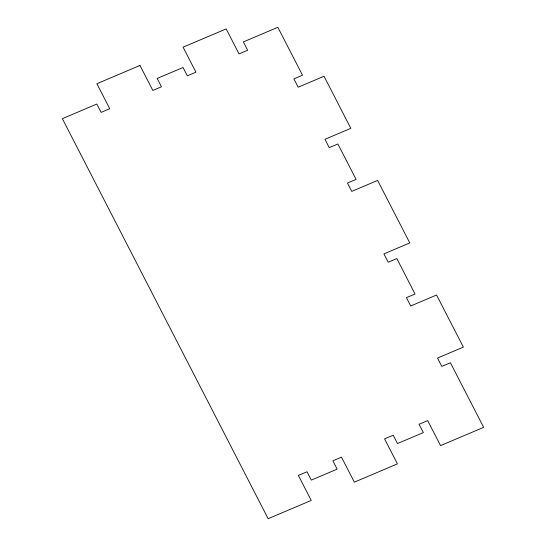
<?xml version="1.0" encoding="UTF-8"?>
<svg xmlns="http://www.w3.org/2000/svg" width="546" height="546" viewBox="0 0 546 546"><rect width="100%" height="100%" fill="white"/><g stroke="black" fill="none" stroke-linecap="round" stroke-linejoin="round"><path stroke-width="0.82" d="M139.981 65.452L96.881 83.722L109.746 108.722L101.126 112.38L96.84 104.047L62.36 118.666L268.147 518.7L311.247 500.429L298.382 475.423L307.002 471.771L311.288 480.105L337.148 469.144L332.862 460.81L341.482 457.152L354.347 482.152L397.447 463.882L384.582 438.882L393.202 435.223L397.488 443.557L423.348 432.596L419.062 424.262L427.682 420.604L440.54 445.611L483.64 427.334L450.416 362.749L441.796 366.4L437.51 358.067L463.37 347.106L436.575 295.017L410.715 305.978L406.429 297.645L415.049 293.994L396.826 258.572L388.206 262.223L383.92 253.89L409.78 242.929L377.62 180.426L351.76 191.387L347.474 183.053L356.094 179.395L337.872 143.98L329.252 147.632L324.966 139.298L350.825 128.337L324.031 76.249L298.171 87.21L293.885 78.877L302.504 75.218L277.853 27.3L243.373 41.919L247.659 50.252L239.039 53.904L226.18 28.904L183.081 47.174L195.939 72.181L187.326 75.833L183.033 67.499L157.173 78.46L161.466 86.8L152.846 90.452L139.981 65.452"/></g></svg>
